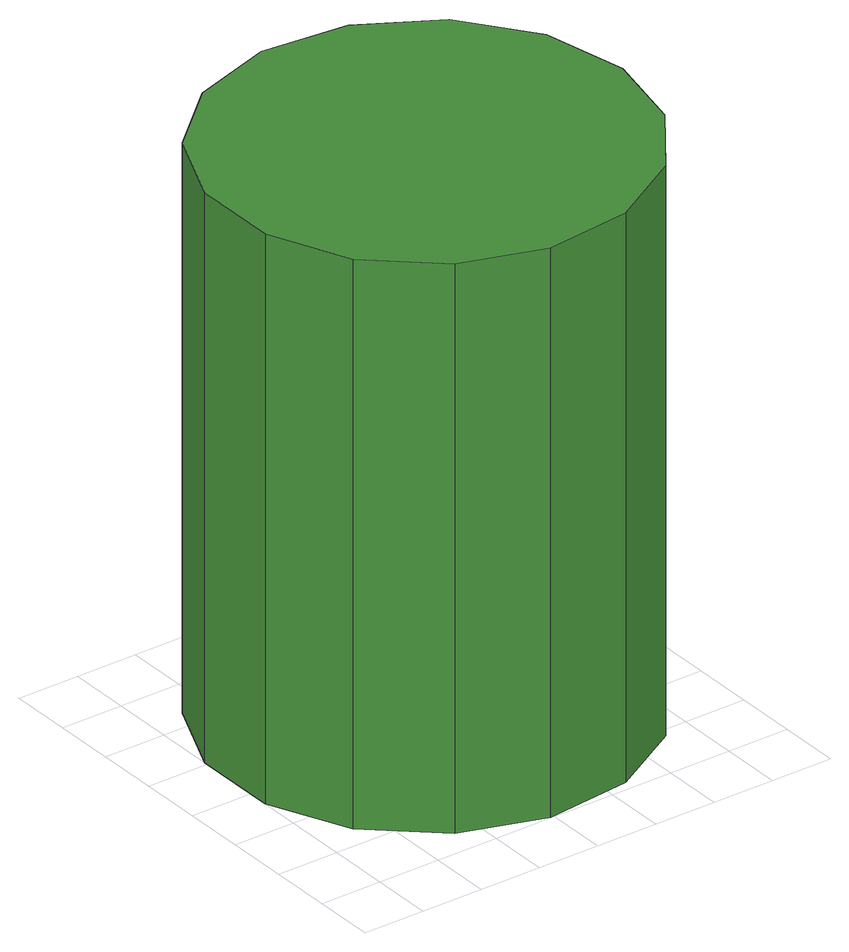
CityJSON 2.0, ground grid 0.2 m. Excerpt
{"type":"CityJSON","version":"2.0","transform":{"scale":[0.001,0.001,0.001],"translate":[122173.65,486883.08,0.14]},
"CityObjects":{
"tree1":{"type":"SolitaryVegetationObject","attributes":{"function":"something"},"geometry":[{"type":"MultiSurface","lod":"1","boundaries":[[[0,1,2,3,4,5,6,7,8,9,10,11,12,13,14]],[[15,16,17,18,19,20,21,22,23,24,25,26,27,28,29]],[[0,29,28,1]],[[1,28,27,2]],[[2,27,26,3]],[[3,26,25,4]],[[4,25,24,5]],[[5,24,23,6]],[[6,23,22,7]],[[7,22,21,8]],[[8,21,20,9]],[[9,20,19,10]],[[10,19,18,11]],[[11,18,17,12]],[[12,17,16,13]],[[13,16,15,14]],[[14,15,29,0]]]}]}
},
"vertices":[
[1334,672,1822],[1276,946,1822],[1111,1173,1822],[869,1313,1822],[590,1342,1822],[324,1256,1822],[115,1068,1822],[2,812,1822],[2,532,1822],[115,276,1822],[324,89,1822],[590,2,1822],[869,32,1822],[1111,172,1822],[1276,398,1822],[1276,398,2],[1111,172,2],[869,32,2],[590,2,2],[324,89,2],[115,276,2],[2,532,2],[2,812,2],[115,1068,2],[324,1256,2],[590,1342,2],[869,1313,2],[1111,1173,2],[1276,946,2],[1334,672,2]
]}
